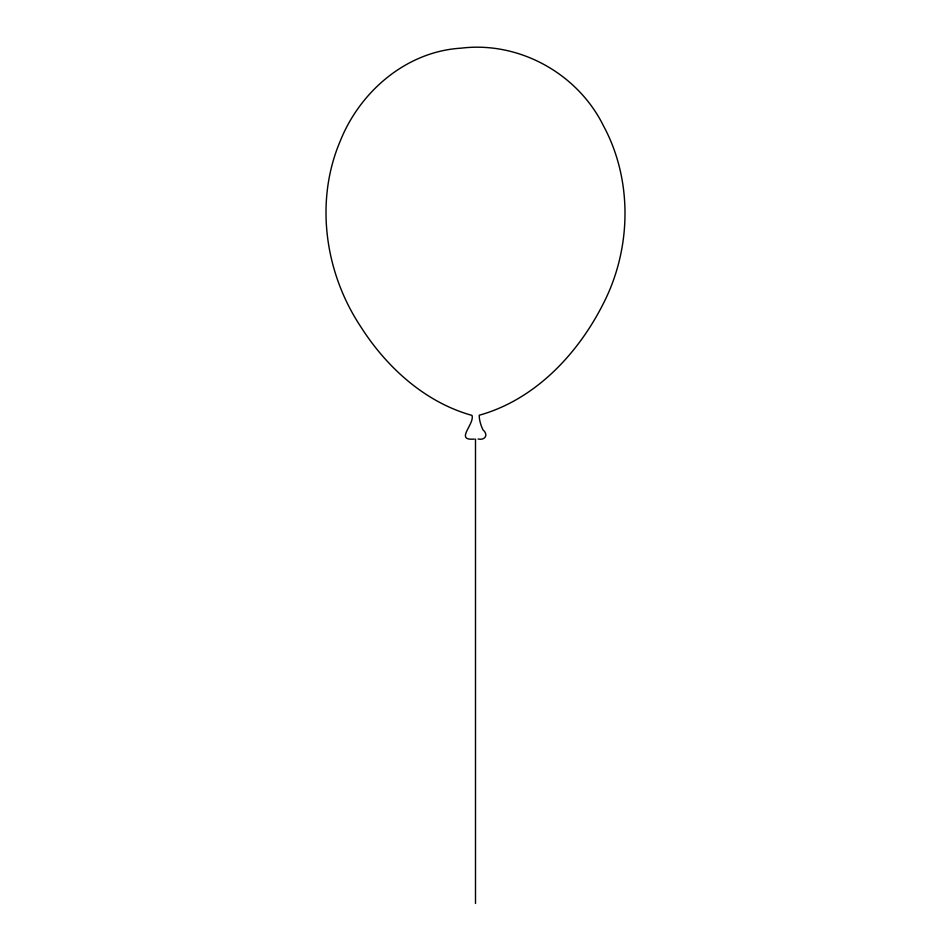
<?xml version="1.0" encoding="UTF-8"?>
<svg xmlns="http://www.w3.org/2000/svg" width="951" height="951" viewBox="0 0 951 951"><rect width="100%" height="100%" fill="white"/><g stroke="black" fill="none" stroke-linecap="round" stroke-linejoin="round"><path stroke-width="1.43" d="M478.068 439.017C485.355 440.598 488.636 434.536 482.942 429.816C480.873 425.525 479.007 419.391 479.268 415.218C535.056 399.717 578.149 353.772 603.493 303.274C631.523 248.461 632.855 179.977 603.314 125.532C577.519 73.477 519.056 41.048 461.116 48.168C406.576 51.413 360.156 91.272 340.327 140.855C314.626 201.018 324.802 272.426 360.548 326.395C386.284 367.015 424.895 402.309 472.005 415.397C474.822 424.194 454.293 440.907 474.216 439.077M475.5 439.1L475.5 903.45"/></g></svg>
